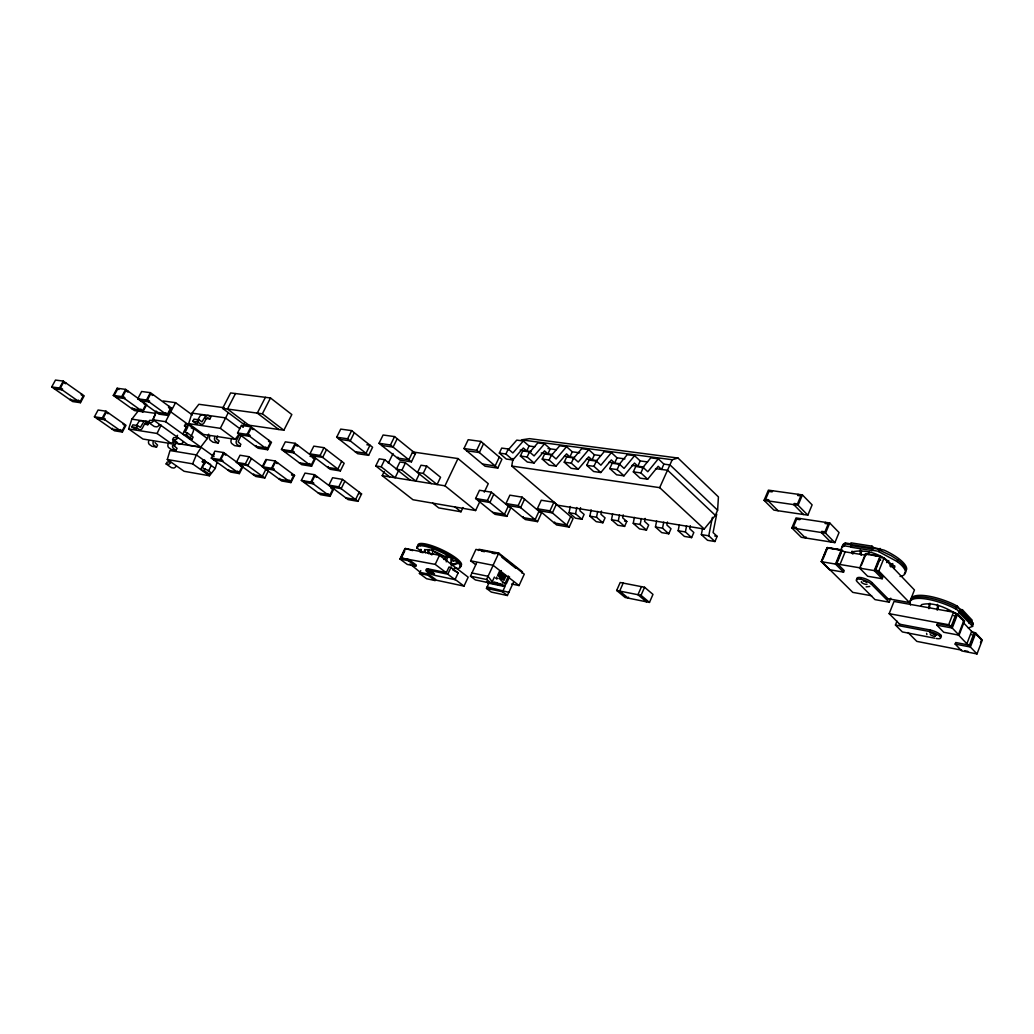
<?xml version="1.0" encoding="UTF-8"?>
<svg xmlns="http://www.w3.org/2000/svg" width="1034" height="1034" viewBox="0 0 1034 1034"><rect width="100%" height="100%" fill="white"/><g stroke="black" fill="none" stroke-linecap="round" stroke-linejoin="round"><path stroke-width="1.5" d="M861.102 555.297L861.425 550.579M930.238 603.404L929.308 608.16M428.916 553.927L428.929 549.493M513.019 458.45L511.752 466.063L557.597 505.199L704.232 529.02L715.36 515.384L717.609 510.201L718.423 496.902L678.007 458.036L529.615 438.662L521.369 439.864L672.216 459.729L678.007 458.036M938.174 608.561L938.407 606.04M667.473 522.015L666.878 525.014L671.001 528.749L668.778 533.803L661.695 532.613L655.44 527.004L656.629 521.007M668.778 533.803L662.536 528.167L663.725 522.157M690.324 525.711L689.73 528.749L693.827 532.51L691.604 537.615L684.366 536.4L678.149 530.752L679.338 524.69M691.604 537.615L685.4 531.941L686.589 525.867M716.704 514.169L713.085 532.562L717.157 536.362L714.933 541.519L707.527 540.291L701.349 534.578L702.551 528.452M714.933 541.519L708.755 535.806L712.387 517.362M580.526 507.668L579.906 510.809L584.107 514.428L581.909 519.249L575.408 518.163L569.049 512.722L570.29 506.466M581.909 519.249L575.563 513.795L576.804 507.513M601.504 511.067L600.883 514.234L605.058 517.879L602.861 522.765L596.217 521.653L589.884 516.16L591.138 509.84M602.861 522.765L596.528 517.259L597.678 511.442M623.218 514.854L622.636 517.788L626.798 521.459L624.601 526.396L617.802 525.259L611.495 519.74L612.658 513.872M624.601 526.396L618.293 520.865L619.456 514.971M645.113 518.396L644.518 521.369L648.667 525.065L646.457 530.054L639.516 528.904L633.235 523.333L634.411 517.401M646.457 530.054L640.175 524.471L641.351 518.525M446.249 561.85L447.709 556.551M215.279 468.428L196.357 454.908L170.003 450.54L167.314 459.51L184.104 471.284L209.463 475.782L215.279 468.428L217.037 462.405M242.964 427.288L244.36 422.725M208.687 434.138L207.33 438.494L200.738 447.076L188.356 445.072L153.2 419.83L156.005 411.054M239.461 433.698L235.17 439.321L203.504 434.435L188.692 423.63L192.001 413.122L198.838 404.281L224.223 407.719M174.19 440.07L171.398 443.676L142.95 439.036L128.655 428.968L131.835 419.145L138.323 410.873M980.49 642.657L981.537 639.917L977.156 635.251M971.779 634.811L973.304 635.109L969.453 645.164L955.739 642.515L955.145 644.066L961.801 650.955L977.001 653.927L982.3 640.059L975.734 633.067L972.671 632.498M963.494 622.752L971.624 631.386A2.869 0.84 20.5 0 0 974.972 632.924L970.215 645.319A2.882 0.827 20.6 0 1 966.868 643.768L957.665 634.139M977.001 653.927L970.396 647.013L975.734 633.067M953.697 615.682L955.248 615.967L951.293 626.165L937.463 623.58L936.856 625.143L943.732 632.265L959.074 635.173L964.489 621.111L957.704 613.899L954.615 613.33M968.716 622.882L969.297 621.344L959.513 610.887L958.919 612.438L972.606 626.358L973.02 623.153L961.814 611.301L959.513 610.887M969.478 623.024L970.215 621.098L973.33 624.446M972.425 624.691L973.02 623.153L972.089 624.187M966.868 643.768L971.624 631.386M959.074 635.173L952.236 628.026L957.704 613.899M958.919 612.438L959.681 612.567L960.108 609.336L956.915 605.924L953.193 604.011A33.476 10.004 20.7 0 0 911.161 599.022M961.814 611.301L962.408 609.75L960.108 609.336M958.906 633.454L963.714 620.969L956.928 613.757A2.908 0.879 20.6 0 1 953.529 612.193L894.022 601.452L889.162 613.666L900.226 624.743M936.274 638.482A8.401 2.404 20.9 0 0 939.996 636.362L940.604 634.837M889.162 613.666L948.669 624.73L953.529 612.193M910.502 604.98A33.489 9.952 20.7 0 1 920.816 598.428A33.489 9.952 20.7 0 1 951.991 607.113L955.713 609.026L956.915 605.924L960.431 610.642M959.681 612.567L956.476 609.155L957.238 607.216M896.982 621.137L895.444 625.04L929.45 631.515L930.057 629.977A8.401 2.404 20.9 0 1 939.13 633.635A8.401 2.404 20.9 0 1 940.501 637.073M887.418 598.608L909.468 602.563L914.444 589.975L883.992 558.166A2.973 0.944 21.3 0 1 880.477 556.551L871.714 555.129M861.141 577.605L860.495 579.182A8.595 2.585 21.5 0 0 857.134 581.703L875.01 599.617L889.162 602.176L890.752 598.169M900.045 576.494A34.251 10.689 21.4 0 0 897.202 561.591L897.835 560.001L891.36 555.788L879.443 550.088M889.162 602.176L871.391 584.197L872.037 582.62A8.595 2.585 21.5 0 0 861.632 577.696A8.595 2.585 21.5 0 0 857.341 579.66M909.468 602.563L878.822 571.014L883.992 558.166M881.666 557.791L880.076 556.137L865.484 553.772L859.655 568.144L867.642 576.248L882.196 578.743L882.842 577.153L875.695 569.812L879.908 559.368L880.697 560.195M850.349 544.414L871.391 547.749L872.567 548.989L851.551 545.642L850.349 544.414L850.995 542.85L872.024 546.172L873.213 547.413L871.933 550.566L873.213 547.413L884.29 550.217A34.238 10.741 21.4 0 1 906.598 569.605M878.797 551.665L880.076 548.498L878.797 551.665L897.202 561.591M882.196 578.743L874.247 570.6L880.076 556.137M880.477 556.551L875.307 569.398A2.986 0.918 21.3 0 0 878.822 571.014M861.283 565.533L865.885 554.185L868.793 554.663M871.391 547.749L872.024 546.172M871.933 550.566L850.904 547.206L851.305 544.84L844.597 543.781L844.196 546.133L842.49 546.896A34.251 10.689 21.4 0 0 841.159 549.364M850.904 547.206L851.551 545.642M842.917 551.497L841.301 549.868L827.187 547.581L821.371 561.695L829.475 569.708L843.55 572.125L844.196 570.548L836.945 563.297L841.146 553.048M843.55 572.125L835.485 564.06L841.301 549.868M865.988 554.922A2.947 0.931 21.5 0 1 864.786 555.051L845.153 551.859A2.921 0.918 21.7 0 1 841.702 550.269L836.532 562.897A2.921 0.892 21.8 0 0 839.996 564.486L859.616 567.782A2.96 0.905 21.6 0 0 860.818 567.666M839.996 564.486L845.153 551.859M871.675 595.778L852.779 592.379L821.435 561.359L826.593 548.847A2.882 0.892 21.9 0 0 827.743 548.718M822.999 559.135L827.588 547.994L841.702 550.269M831.103 540.847L830.638 541.971L821.28 532.497L821.759 531.373L824.951 531.864L828.221 523.967L825.016 523.488L825.481 522.364M834.89 542.643L839.052 532.549L829.759 522.997L796.051 517.931L791.85 527.922L801.298 537.305L834.89 542.643L825.559 533.169L791.85 527.922M825.559 533.169L829.759 522.997M672.216 459.729L659.679 487.647L704.232 529.02M805.913 536.853L805.447 537.964L796.012 528.568L796.477 527.456L793.362 526.978L796.619 519.197L799.734 519.663L800.2 518.551M167.314 459.51L192.621 463.852L196.357 454.908L201.216 447.36L214.064 456.614M807.825 515.152L812.117 504.876L802.41 494.911L768.391 490.155L764.061 500.327L773.923 510.124L807.825 515.152L798.067 505.251L764.061 500.327M798.093 494.304L797.615 495.454L800.846 495.906L797.472 503.946L794.241 503.48L793.763 504.631L803.534 514.518M798.067 505.251L802.41 494.911M154.997 442.578L157.569 445.098L156.535 447.05L151.998 446.3L149.542 444.568A2.831 2.365 -81.2 0 1 148.806 440.807M772.579 490.736L772.101 491.874L768.947 491.434L765.587 499.344L768.74 499.797L768.249 500.934L778.098 510.744M646.793 600.909L646.392 601.801L637.952 594.705L641.494 586.653M649.468 602.421L652.971 594.395L644.57 587.26L620.18 582.504L616.665 590.466L625.143 597.497L649.468 602.421L641.028 595.326L616.665 590.466M641.028 595.326L644.57 587.26M623.205 583.086L619.676 591.06L628.155 598.104L628.543 597.225M663.893 464.124L661.527 469.436L658.193 466.295L647.672 479.22L640.149 478.147L633.338 471.866L635.755 466.489L643.29 467.536L647.788 471.724L658.309 458.825L663.893 464.124L670.045 464.951L717.609 510.201M640.201 460.931L637.849 466.192L634.488 463.077L623.98 475.834L616.626 474.787L609.776 468.57L612.18 463.258L619.547 464.266L624.071 468.428L634.592 455.697L640.201 460.931L647.555 461.927M647.672 479.22L640.873 472.926L643.29 467.536M617.039 457.829L614.687 463.025L611.327 459.936L600.819 472.538L593.632 471.504L586.756 465.339L589.147 460.091L596.347 461.086L600.883 465.197L611.404 452.633L617.039 457.829L624.95 458.889M623.98 475.834L617.143 469.591L619.547 464.266M594.395 454.779L592.055 459.923L588.669 456.86L578.174 469.307L571.143 468.299L564.241 462.185L566.632 457.002L573.663 457.972L578.226 462.056L588.734 449.635L594.395 454.779L600.586 455.619M570.69 516.599L566.813 525.104L554.224 522.946L554.651 522.002M600.819 472.538L593.955 466.347L596.347 461.086M569.191 527.12L573.056 518.629L553.901 502.266L541.26 500.236L537.331 508.754L556.602 524.949L569.191 527.12L549.959 510.848L537.331 508.754M572.254 451.806L569.915 456.886L566.529 453.848L556.034 466.14L549.157 465.171L542.243 459.096L544.621 453.978L551.497 454.921L556.072 458.967L566.567 446.701L572.254 451.806L579.816 452.827M489.315 582.22L486.458 588.385L491.318 592.081L507.384 595.519L513.368 582.491M578.174 469.307L571.285 463.167L573.663 457.972M549.959 510.848L553.901 502.266M521.847 573.043L522.416 571.802L498.789 553.1L478.988 549.287L478.406 550.527M511.584 584.003L519.055 585.554L524.277 574.167L498.453 553.733L475.95 549.403L470.612 560.803L475.575 564.629M556.318 504.333L552.389 512.903L539.761 510.796L540.2 509.852M498.995 578.601L501.645 572.862M500.068 579.428L502.718 573.702M503.765 574.516L501.128 580.255A2.663 1.822 -52.3 0 1 500.934 580.604M502.886 579.673L504.876 575.382M503.92 580.475L505.897 576.184M505.161 583.163L508.469 575.977M538.985 511.313L535.134 519.663L522.933 517.569L523.359 516.651M507.384 595.519L502.537 591.797L505.406 585.58L501.025 584.662M506.233 584.003L509.555 576.817M537.525 521.653L541.364 513.303L522.118 497.147L509.878 495.17L505.975 503.545L525.324 519.546L537.525 521.653L518.189 505.574L505.975 503.545M476.545 563.116L470.457 576.171L486.562 579.505L492.675 566.348M470.612 560.803L493.089 565.288L498.789 553.1M524.548 499.189L520.632 507.616L508.418 505.574M470.457 576.171L475.407 579.945L491.499 583.305L494.394 577.062M542.243 459.096L549.119 460.065L551.497 454.921M497.535 575.524L499.538 571.22M498.595 576.339L501.244 570.6M508.276 506.182L504.437 514.402L492.623 512.373M506.841 516.367L510.667 508.146L491.344 492.184L479.492 490.271L475.601 498.517L495.027 514.325L506.841 516.367L487.441 500.482L475.601 498.517M518.189 505.574L522.118 497.147M520.373 456.033L522.752 450.979L529.473 451.897L534.074 455.916L544.556 443.793L550.256 448.859L547.93 453.874L544.517 450.863L534.048 463.012L527.327 462.043L520.373 456.033L527.107 456.976L534.048 463.012M529.072 446.003L526.745 450.966L523.333 447.993L512.864 459.988L506.298 459.044L499.332 453.086L501.697 448.084L508.276 448.989L512.877 452.97L523.346 440.988L529.072 446.003L534.849 446.791M433 579.479L464.007 586.097L468.182 577.166L439.489 555.323L405.276 548.485L400.895 557.972L435.198 564.383L446.468 572.888M527.107 456.976L529.473 451.897M487.441 500.482L491.344 492.184M454.275 568.17A23.976 5.493 25.3 0 0 458.411 563.168L458.928 562.057L451.522 556.382A23.976 5.506 25.3 0 0 421.019 544.569L418.537 544.905L417.684 546.87M493.787 494.2L489.896 502.485L478.057 500.508L478.483 499.59M434.913 575.395L454.999 579.635L458.165 572.888L450.979 567.433L449.002 567.02L446.339 572.668L428.231 568.894A6.01 1.331 25.3 0 0 426.499 569.501M445.77 556.809L446.3 555.685M420.76 570.6L419.416 573.431L426.564 578.717L435.055 580.539L435.585 579.428L428.451 574.129L420.786 572.513M499.306 457.106L495.157 465.907L482.477 464.046M451.367 559.833A2.546 1.693 -52.6 0 1 451.729 559.691L452.698 558.67M384.247 471.517L382.218 475.666L412.993 499.745L475.614 510.537L480.28 500.65M484.274 492.171L488.268 483.692L457.997 458.566L412.372 451.897M451.263 564.422L451.522 556.382L451.315 565.805L458.411 563.168M428.231 568.894L427.701 570.005L447.787 574.206L450.979 567.433M497.768 468.118L501.904 459.316L480.913 441.415L468.195 439.696L463.969 448.523L485.075 466.231L497.768 468.118L476.687 450.307L463.969 448.523M499.332 453.086L505.91 454.016L508.276 448.989M427.223 571.854L427.753 570.742A6.01 1.331 25.3 0 1 427.313 570.393M419.416 573.431L427.921 575.227L428.451 574.129M435.198 564.383L439.489 555.323M432.716 503.144L438.726 507.901L460.983 511.778L462.986 507.526M406.427 549.351L404.733 549.015L399.938 558.993L407.254 564.409L415.758 566.193L416.288 565.068L408.986 559.64L401.321 558.063L404.785 550.851M476.687 450.307L480.913 441.415M431.876 550.605L432.406 549.493M483.563 443.689L479.349 452.556L466.644 450.759M399.938 558.993L408.456 560.751L408.986 559.64M382.218 475.666L444.969 485.825L457.997 458.566M422.919 552.337L416.728 547.891L417.994 544.879A23.963 5.519 25.3 0 1 444.09 550.812A23.963 5.519 25.3 0 1 460.298 565.96M416.728 547.891L418.214 545.771M417.154 547.981L418.007 546.017L420.489 545.693L421.019 544.569M420.153 550.489L420.683 549.377M420.579 550.566L421.109 549.468M188.692 423.63L220.32 428.334L228.333 412.553M423.203 473.404L426.732 466.088L440.549 477.281L437.072 484.545L423.203 473.404L417.49 472.499L421.006 465.222L426.732 466.088M128.655 428.968L157.065 433.466L161.11 425.077M153.2 419.83L165.543 421.678L175.586 402.665L192.402 415.035M419.313 473.934L415.849 481.107L401.955 470.069L396.384 469.19L399.887 461.991L405.47 462.844L431.359 483.615M401.955 470.069L405.47 462.844M412.876 451.457L408.844 459.755L397.392 458.036L397.844 457.118M411.429 461.849L415.461 453.551L394.561 436.594L383.097 435.004L379 443.315L399.99 460.117L411.429 461.849L390.451 444.969L379 443.315M357.932 501.348L361.564 493.942L342.461 479.375L332.586 477.721L328.902 485.14L348.083 499.59L357.932 501.348L338.764 486.833L328.902 485.14M375.756 465.946L379.245 458.837L384.7 459.678L398.555 470.664L395.104 477.76L381.21 466.812L375.756 465.946L389.65 476.868M390.451 444.969L394.561 436.594M381.21 466.812L384.7 459.678M397.198 438.739L393.101 447.102L381.662 445.434L382.115 444.517M388.306 463.219L393.036 453.525M368.608 455.348L372.589 447.257L351.663 430.622L340.729 429.11L336.683 437.227L357.686 453.693L368.608 455.348L347.592 438.791L336.683 437.227M359.199 492.132L355.567 499.551L345.705 497.793M338.764 486.833L342.461 479.375M344.865 481.211L341.181 488.668L331.319 486.962L331.733 486.135M354.3 432.729L350.255 440.885L339.333 439.308L339.785 438.403M341.672 461.332L337.847 469.035L327.662 467.381L328.088 466.528M331.307 487.311L330.906 488.113L332.677 489.457L329.872 495.118L328.088 493.787L327.688 494.601L318.149 492.895M340.354 470.948L344.167 463.258L323.991 447.683L313.806 446.145L309.929 453.861L330.169 469.294L340.354 470.948L320.113 455.451L309.929 453.861M330.066 496.372L333.672 489.095L314.556 474.696L305.004 473.094L301.346 480.396L320.514 494.666L330.066 496.372L310.885 482.038L301.346 480.396M347.592 438.791L351.663 430.622M311.557 466.256L315.344 458.708L295.181 443.327L285.319 441.841L281.468 449.415L301.695 464.654L311.557 466.256L291.317 450.953L281.468 449.415M304.164 481.392L303.763 482.193L313.302 483.847L313.716 483.033L311.906 481.676L314.75 475.963L316.559 477.333L316.973 476.519M320.113 455.451L323.991 447.683M326.537 449.648L322.66 457.403L312.475 455.8L312.914 454.947M310.885 482.038L314.556 474.696M290.929 482.594L294.561 475.394L275.186 460.983L265.919 459.471L262.248 466.683L281.675 480.978L290.929 482.594L271.49 468.247L262.248 466.683M279.671 478.419L279.27 479.207L288.525 480.823L288.925 480.022L290.735 481.353L293.553 475.743L291.756 474.412L292.157 473.611M297.727 445.266L297.301 446.119L295.388 444.659L292.389 450.591L294.302 452.039L293.876 452.892L284.027 451.341L284.453 450.501M271.49 468.247L275.186 460.983M277.629 462.793L277.215 463.607L275.38 462.237L272.524 467.885L274.359 469.242L273.945 470.056L264.704 468.492L265.105 467.691M291.317 450.953L295.181 443.327M267.677 449.751L271.49 442.268L250.965 426.822L241.439 425.439L237.562 432.949L258.138 448.252L267.677 449.751L247.087 434.37L237.562 432.949M263.269 466.334L266.126 460.725M283.859 430.234L291.834 414.556L270.494 397.974L230.634 392.933L222.594 408.378L244.05 424.496L283.859 430.234L262.365 413.807L222.594 408.378M265.958 469.178L262.352 476.273L253.382 474.709L253.782 473.934M264.756 478.031L268.349 470.948L249 456.705L240.03 455.231L236.372 462.34L255.786 476.467L264.756 478.031L245.342 463.852L236.372 462.34M251.443 458.501L247.785 465.636L238.828 464.124M268.956 440.355L268.53 441.195L270.43 442.63L267.47 448.446L265.557 447.024L265.131 447.851L255.592 446.365L256.018 445.538M253.563 428.774L253.136 429.614L251.184 428.154L248.173 434.022L250.112 435.482L249.685 436.322L240.159 434.875L240.586 434.047M262.365 413.807L270.494 397.974M236.928 462.25L223.615 452.556L214.904 451.134L211.285 458.127L230.672 472.073L239.371 473.598L242.938 466.618L240.547 464.886L240.147 465.662L241.943 466.967L239.164 472.383L237.368 471.09L236.967 471.866L228.268 470.354L228.669 469.578M245.342 463.852L249 456.705M231.306 439.67A3.063 2.456 -81.8 0 0 232.043 443.754L234.589 445.615L239.772 446.442L240.87 444.323L238.117 441.841L240.702 436.258A5.041 4.046 -82.1 0 0 240.767 434.642M265.415 397.327L257.285 413.109L278.779 429.511M247.087 434.37L250.965 426.822M213.004 456.433L214.413 453.706M208.325 471.53L210.652 466.735A4.601 2.598 -53.6 0 0 209.682 463.852L206.451 462.12M206.58 473.145A2.818 1.59 -53.6 0 0 207.395 474.037L209.463 474.412L210.484 472.46C206.593 467.394 198.515 470.612 205.339 462.935A4.614 2.598 -53.6 0 0 204.37 460.04L203.271 459.833L202.263 461.784L204.383 463.297M211.285 458.127L219.983 459.587L223.615 452.556M235.519 393.553L227.467 409.037L248.923 425.194M217.67 435.986L216.416 438.623L219.169 440.923L218.084 443.017L213.03 442.216L210.497 440.368A3.024 2.456 -81.9 0 1 209.747 436.335M202.263 461.784L203.065 461.927A2.365 1.331 -53.6 0 1 203.646 463.659L201.604 467.601A2.831 1.59 -53.6 0 0 202.057 470.263L204.125 470.625L205.146 468.661M204.719 418.253L209.837 418.99L210.949 416.87L209.553 415.862A5.067 4.123 -82.8 0 0 205.288 416.482L201.979 421.885L199.058 419.882L193.94 419.132L192.828 421.265L195.439 423.177A3.089 2.52 -82.7 0 0 197.623 423.397M168.18 443.974A2.856 2.365 -81.2 0 0 168.917 447.787L171.373 449.531L176.038 450.307L177.072 448.329L174.41 446.093L176.711 441.544M187.464 433.013L185.112 432.432L187.697 427.029A4.886 2.675 -53.1 0 0 186.702 424.043L185.551 423.85L184.479 425.892L185.332 426.021A2.495 1.37 -53.1 0 1 185.926 427.817L183.742 431.966A2.986 1.641 -53.2 0 0 184.207 434.732L186.378 435.081L187.464 433.013L193.151 437.136L192.078 439.192L189.894 438.855A2.986 1.654 -53.2 0 1 189.054 437.938M197.274 420.812L200.169 415.746A5.041 4.11 -82.8 0 1 204.422 415.138M192.828 421.265L197.933 422.014L199.058 419.882M183.341 441.802A2.921 1.616 -53.3 0 1 180.33 443.961L178.223 443.625L172.6 439.605L173.66 437.589L176.155 437.77L177.538 435.301M176.258 465.985A2.766 1.525 -53.8 0 1 173.428 468.014L171.45 467.665L166.125 463.943L167.133 462.03L169.692 461.939M168.93 406.22L168.503 407.021L170.468 408.456L167.469 414.117L165.505 412.682L165.065 413.497L156.315 412.23L156.741 411.429M167.702 415.409L171.541 408.133L150.382 392.661L141.632 391.498L137.729 398.788L158.939 414.13L167.702 415.409L146.479 400.003L137.729 398.788M153.058 394.613L152.618 395.427L150.615 393.967L147.578 399.667L149.581 401.127L149.155 401.942L140.404 400.727L140.844 399.912M137.457 425.556L132.869 424.845L131.796 426.835L136.385 427.546L137.457 425.556L140.391 427.378L143.416 422.363A4.718 3.955 -82.2 0 1 147.513 421.782L154.286 426.512L156.392 426.835A2.96 1.603 -53.3 0 0 159.417 424.638M144.747 424.224L147.81 424.703L148.857 422.712L145.794 422.247M122.374 432.057L125.98 425.31L105.959 411.183L98.088 410.02L94.43 416.78L114.49 430.79L122.374 432.057L102.288 417.982L94.43 416.78M146.479 400.003L150.382 392.661M141.684 400.985L125.631 389.379L117.152 388.254L113.288 395.427L134.42 410.563L142.912 411.791L146.725 404.643L144.114 402.756L143.687 403.544L145.652 404.966L142.679 410.524L140.714 409.115L140.288 409.916L131.809 408.688L132.223 407.887L134.187 409.296M136.811 424.987L138.827 421.665A4.705 3.955 -82.2 0 1 142.912 421.084L143.248 421.29M112.409 428.309L112.008 429.045L119.879 430.312L120.28 429.562L122.154 430.868L124.959 425.62L123.098 424.302L123.498 423.552M114.386 395.104L117.385 389.534M102.288 417.982L105.959 411.183M116.377 396.539L115.95 397.34L124.416 398.517L124.855 397.715L122.852 396.268L125.864 390.658L127.867 392.106L128.294 391.304M108.48 412.967L108.079 413.716L106.179 412.385L103.322 417.671L105.222 419.003L104.822 419.765L96.963 418.55M113.288 395.427L121.754 396.591L125.631 389.379M81.608 394.019L81.195 394.781L83.134 396.151L80.225 401.476L78.287 400.119L77.86 400.882L70.041 399.744L70.454 398.995M80.458 402.704L84.193 395.841L63.294 381.107L55.487 380.073L51.7 386.936L72.639 401.554L80.458 402.704L59.494 388.021L51.7 386.936M54.763 388.021L54.337 388.784L62.143 389.87L62.557 389.094L60.579 387.711L63.526 382.334L65.504 383.73L65.93 382.968M59.494 388.021L63.294 381.107M852.055 553.332L852.96 551.729C867.293 548.666 887.198 555.62 894.281 568.726M920.622 605.989L921.708 604.58C933.56 601.71 945.942 607.811 955.998 613.692M173.893 445.706L175.845 443.289L201.216 447.36M497.522 578.458L496.643 579.04M502.86 582.594L502.162 583.163M642.166 468.337L650.787 457.829L658.309 458.825M618.616 465.093L627.224 454.714L634.592 455.697M595.61 461.927L604.205 451.677L611.404 452.633M573.107 458.825L581.703 448.704L588.734 449.635M551.29 455.567L559.691 445.796L566.567 446.701M529.434 452.556L537.822 442.901L544.556 443.793M508.392 449.661L516.767 440.122L523.346 440.988M444.982 557.507L445.641 556.809M889.835 565.999L892.794 563.53M452.246 564.409L453.008 563.737M844.597 543.781L845.476 543.018L850.84 543.871M869.775 586.433L866.117 586.873M451.845 564.68L458.928 562.057A23.976 5.506 25.3 0 1 459.781 567.071M968.328 627.987L972.606 626.358M429.407 571.686L431.449 572.229M495.583 578.226L496.578 577.489A2.675 1.822 -52.3 0 0 496.876 576.959M548.007 448.549L556.305 449.674M163.204 400.972L175.586 402.665M520.167 450.074L531.088 451.561M541.209 452.957L552.466 454.495M564.422 456.136L574.452 457.506M586.433 459.148L596.696 460.557M608.948 462.237L619.431 463.671M631.968 465.39L643.73 467.006M655.517 468.622L667.68 470.289L715.36 515.384M564.241 462.185L571.285 463.167M586.756 465.339L593.955 466.347M609.776 468.57L617.143 469.591M633.338 471.866L640.873 472.926M168.62 407.719L171.541 408.133M192.001 413.122L225.347 417.852L239.862 428.696M420.36 572.422L411.855 565.43M139.9 411.105L155.733 413.406M366.876 444.749L370.004 445.202L366.01 453.306L355.089 451.664M511.752 466.063L659.679 487.647M412.592 453.138L415.461 453.551M191.225 427.973L192.376 428.179A4.873 2.688 -53.1 0 1 193.384 431.165L191.019 436.8M131.835 419.145L149.18 421.769M206.542 438.364L207.33 438.494L170.416 411.584M310.032 456.356L312.85 456.795L312.423 457.635L314.297 459.07L311.35 464.951L309.476 463.529L309.05 464.369L299.201 462.767M872.334 548.188L879.21 549.274M843.809 545.732L850.504 546.805M871.533 550.166L878.409 551.251M172.6 439.605L174.72 439.941A2.934 1.603 -53.3 0 0 177.732 437.77M842.271 550.295L827.187 547.581M881.033 556.563L865.484 553.772M223.15 453.848L226.045 454.327L225.645 455.115L223.822 453.784L220.992 459.251L222.827 460.569L222.426 461.358L213.728 459.884M624.523 521.084L626.798 521.459M714.688 535.948L717.157 536.362M569.049 512.722L575.563 513.795M589.884 516.16L596.528 517.259M611.495 519.74L618.293 520.865M633.235 523.333L640.175 524.471M655.44 527.004L662.536 528.167M678.149 530.752L685.4 531.941M701.349 534.578L708.755 535.806M821.371 561.695L835.485 564.06M859.655 568.144L874.247 570.6M291.472 474.864L294.561 475.394M358.746 493.451L361.564 493.942M166.125 463.943L168.115 464.292A2.766 1.525 -53.8 0 0 170.946 462.263M955.713 609.026L956.476 609.155M953.878 613.201L956.928 613.757L952.068 626.307A2.921 0.853 20.7 0 1 948.669 624.73M969.297 621.344L971.585 621.77L972.18 620.232L962.408 609.75M936.856 625.143L952.236 628.026M971.934 632.356L974.972 632.924M899.321 624.148L930.057 629.977M934.736 638.185L902.372 631.942L895.444 625.04M481.443 551.122L484.494 551.704M492.106 553.177L495.157 553.772M955.145 644.066L970.396 647.013M961.659 650.153L916.822 641.377L907.968 632.511M964.748 650.761L967.85 651.368M432.923 549.661L432.509 549.571A2.546 1.835 -78.7 0 1 432.716 550.23M412.656 550.605L405.276 548.485M420.153 552.104L423.152 552.699M432.044 554.728L431.437 554.625M471.943 572.991L488.048 576.3L492.184 581.832M458.165 572.888L452.582 569.747M494.304 582.194L497.225 582.801M491.693 582L500.469 583.835M491.266 582.504L501.503 584.637M486.523 582.116L502.602 585.477M487.596 582.956L503.687 586.317M487.143 586.924L508.844 592.34M486.458 588.385L502.537 591.797M458.928 562.057L452.155 559.989M963.093 620.439L964.489 621.111M956.321 607.475L952.598 605.562A33.476 9.978 20.7 0 0 910.566 600.534M409.865 564.06L410.627 564.512M428.994 552.763L431.695 554.457M131.796 426.835L134.317 428.619A2.882 2.43 -82.1 0 0 136.708 428.658M156.535 447.05L154.092 445.331A2.831 2.365 -81.2 0 1 153.355 441.544M192.621 463.852L209.463 475.782M136.385 427.546L138.905 429.343A2.895 2.43 -82.1 0 0 142.24 428.373L144.372 424.354A2.417 2.029 -82.2 0 1 146.828 424.005L147.81 424.703M176.038 450.307L173.583 448.562A2.869 2.365 -81.2 0 1 172.846 444.736L174.953 440.73A2.404 1.99 -81.5 0 0 175.043 439.954M204.125 470.625L209.463 474.412M157.065 433.466L171.398 443.676M121.754 396.591L142.912 411.791M165.543 421.678L200.738 447.076M117.152 388.254L118.923 389.534M186.378 435.081L192.078 439.192M219.983 459.587L239.371 473.598M184.479 425.892L186.753 427.546M185.551 423.85L187.826 425.504M218.084 443.017L215.55 441.156A3.037 2.456 -81.8 0 1 214.801 437.111M197.933 422.014L200.557 423.94A3.102 2.533 -82.7 0 0 204.021 422.919L206.27 418.615A2.585 2.107 -82.8 0 1 208.829 418.24L209.837 418.99M239.772 446.442L237.238 444.568A3.076 2.469 -81.8 0 1 236.489 440.471L238.712 436.18A2.585 2.068 -82.1 0 0 238.376 433.828M220.32 428.334L235.17 439.321M204.771 415.358L205.831 416.133M408.456 560.751L415.758 566.193M427.921 575.227L435.055 580.539M241.439 425.439L243.158 426.732M453.991 578.549L464.007 586.097M447.787 574.206L454.999 579.635M452.168 559.782L452.543 560.066A11.671 2.675 25.2 0 1 453.383 560.751M486.562 579.505L491.499 583.305M493.089 565.288L519.055 585.554M501.929 557.3L515.617 568.118M396.384 469.19L410.265 480.203M454.973 506.983L460.983 511.778M444.969 485.825L475.614 510.537M452.246 560.092L452.892 560.622A11.038 2.533 25.2 0 1 453.538 561.229M429.511 572.151L433.22 573.728L432.832 573.03M505.91 454.016L512.864 459.988M957.174 614.454L961.491 618.965M549.119 460.065L556.034 466.14M872.037 582.62L888.064 598.88M853.593 552.647L853.205 552.246A16.647 5.235 21.4 0 1 852.378 551.29M891.954 564.021L892.975 565.171M891.696 564.202L892.704 565.352M974.351 632.394L977.634 635.897M425.517 552.751L424.379 550.527L425.09 549.829C434.707 548.24 441.983 557.895 450.992 557.507A23.976 5.493 25.3 0 0 420.489 545.693M926.916 634.656L926.567 633.338M852.688 551.781L853.179 553.759L852.52 553.009A15.756 4.937 21.4 0 1 851.667 551.38M424.909 549.429L425.181 550.579M894.617 565.663L894.914 567.149M153.665 420.502A2.973 1.59 -53.3 0 1 150.641 422.712L148.521 422.389L149.607 420.36L152.192 420.411L155.139 415.229A4.873 2.624 -53.2 0 1 155.488 414.828M929.45 631.515A8.401 2.404 20.9 0 1 939.996 636.362M929.889 632.86A4.86 1.396 20.9 0 1 932.035 633.26M933.224 633.648A4.86 1.396 20.9 0 1 934.387 634.139M935.46 634.682A4.86 1.396 20.9 0 1 936.352 635.251M935.266 636.375A3.089 0.879 20.9 0 1 930.251 634.514M933.095 634.152A3.089 0.879 20.9 0 1 933.844 634.462M935.085 635.16A3.089 0.879 20.9 0 1 935.499 635.509M937.528 604.451A3.477 1.809 -79.9 0 1 937.502 606.053A14.657 7.574 -79.9 0 0 937.205 610.189M947.338 610.163A11.516 3.438 20.7 0 1 948.643 610.81M928.946 608.703A14.605 7.587 -79.9 0 1 929.23 604.58A3.464 1.809 -79.9 0 0 929.295 603.365M963.184 620.917A2.895 0.853 20.5 0 1 963.714 620.969M860.521 579.182A8.595 2.585 21.5 0 1 871.391 584.197M863.222 581.03A4.976 1.499 21.5 0 1 864.437 581.418M865.639 581.922A4.976 1.499 21.5 0 1 866.75 582.478M867.074 584.249A3.167 0.956 21.5 0 1 863.364 583.603A3.167 0.956 21.5 0 1 861.412 581.651M860.34 549.597A3.58 1.978 -80.6 0 1 860.353 551.445A15.083 8.285 -80.6 0 0 860.094 554.302M841.792 547.813A34.238 10.715 21.4 0 1 843.124 545.345L844.843 544.582L845.476 543.018L843.77 543.781A34.238 10.741 21.4 0 0 842.426 546.262M897.835 560.001A34.238 10.715 21.4 0 1 904.349 573.547M852.572 553.797A16.66 5.222 21.4 0 1 851.745 552.841M868.702 551.717A3.593 1.978 -80.6 0 1 868.638 552.776A15.135 8.272 -80.6 0 0 868.47 554.211M886.59 562.561A15.264 11.93 -41.1 0 0 887.611 561.514A3.619 2.856 -40.8 0 1 888.801 560.583M892.859 565.133A3.606 2.844 -40.7 0 0 891.864 565.96A15.213 11.917 -41 0 1 890.843 566.994M822.586 561.242A2.895 0.879 22 0 1 821.435 561.359M827.588 547.994A2.882 0.892 21.9 0 1 827.846 548.524M865.885 554.185A2.947 0.931 21.5 0 1 866.104 554.728M433.737 575.085A6.01 1.318 25.3 0 1 431.682 574.322M430.971 573.999A6.01 1.318 25.3 0 1 429.575 573.314M428.296 572.577A6.01 1.318 25.3 0 1 427.701 570.005M433.078 572.784A3.477 0.763 25.3 0 1 433.944 574.348M428.166 571.259A3.477 0.763 25.3 0 1 432.328 572.358M429.756 570.031A3.477 0.763 25.3 0 1 430.441 570.212M434.784 552.505A8.233 1.887 25.3 0 1 435.637 552.751M436.542 553.048A8.233 1.887 25.3 0 1 440.432 554.689M441.376 555.18A8.233 1.887 25.3 0 1 442.281 555.685M443.134 556.202A8.233 1.887 25.3 0 1 443.909 556.719M446.972 556.796A2.546 1.693 -52.6 0 0 446.184 557.468A10.754 7.096 -52.5 0 1 443.961 559.523M427.895 553.358A10.728 7.69 -78.7 0 1 427.986 550.321A2.546 1.835 -78.7 0 0 427.998 549.571M432.768 550.67A2.546 1.835 -78.7 0 1 432.742 551.264A10.754 7.69 -78.7 0 0 432.651 554.314M505.432 583.59A2.663 1.822 -52.3 0 1 505.148 584.12M504.359 582.762A2.663 1.822 -52.3 0 1 504.062 583.279M503.261 581.909A2.663 1.822 -52.3 0 1 503.08 582.271M502.227 581.108A2.663 1.822 -52.3 0 1 502.033 581.457"/></g></svg>
